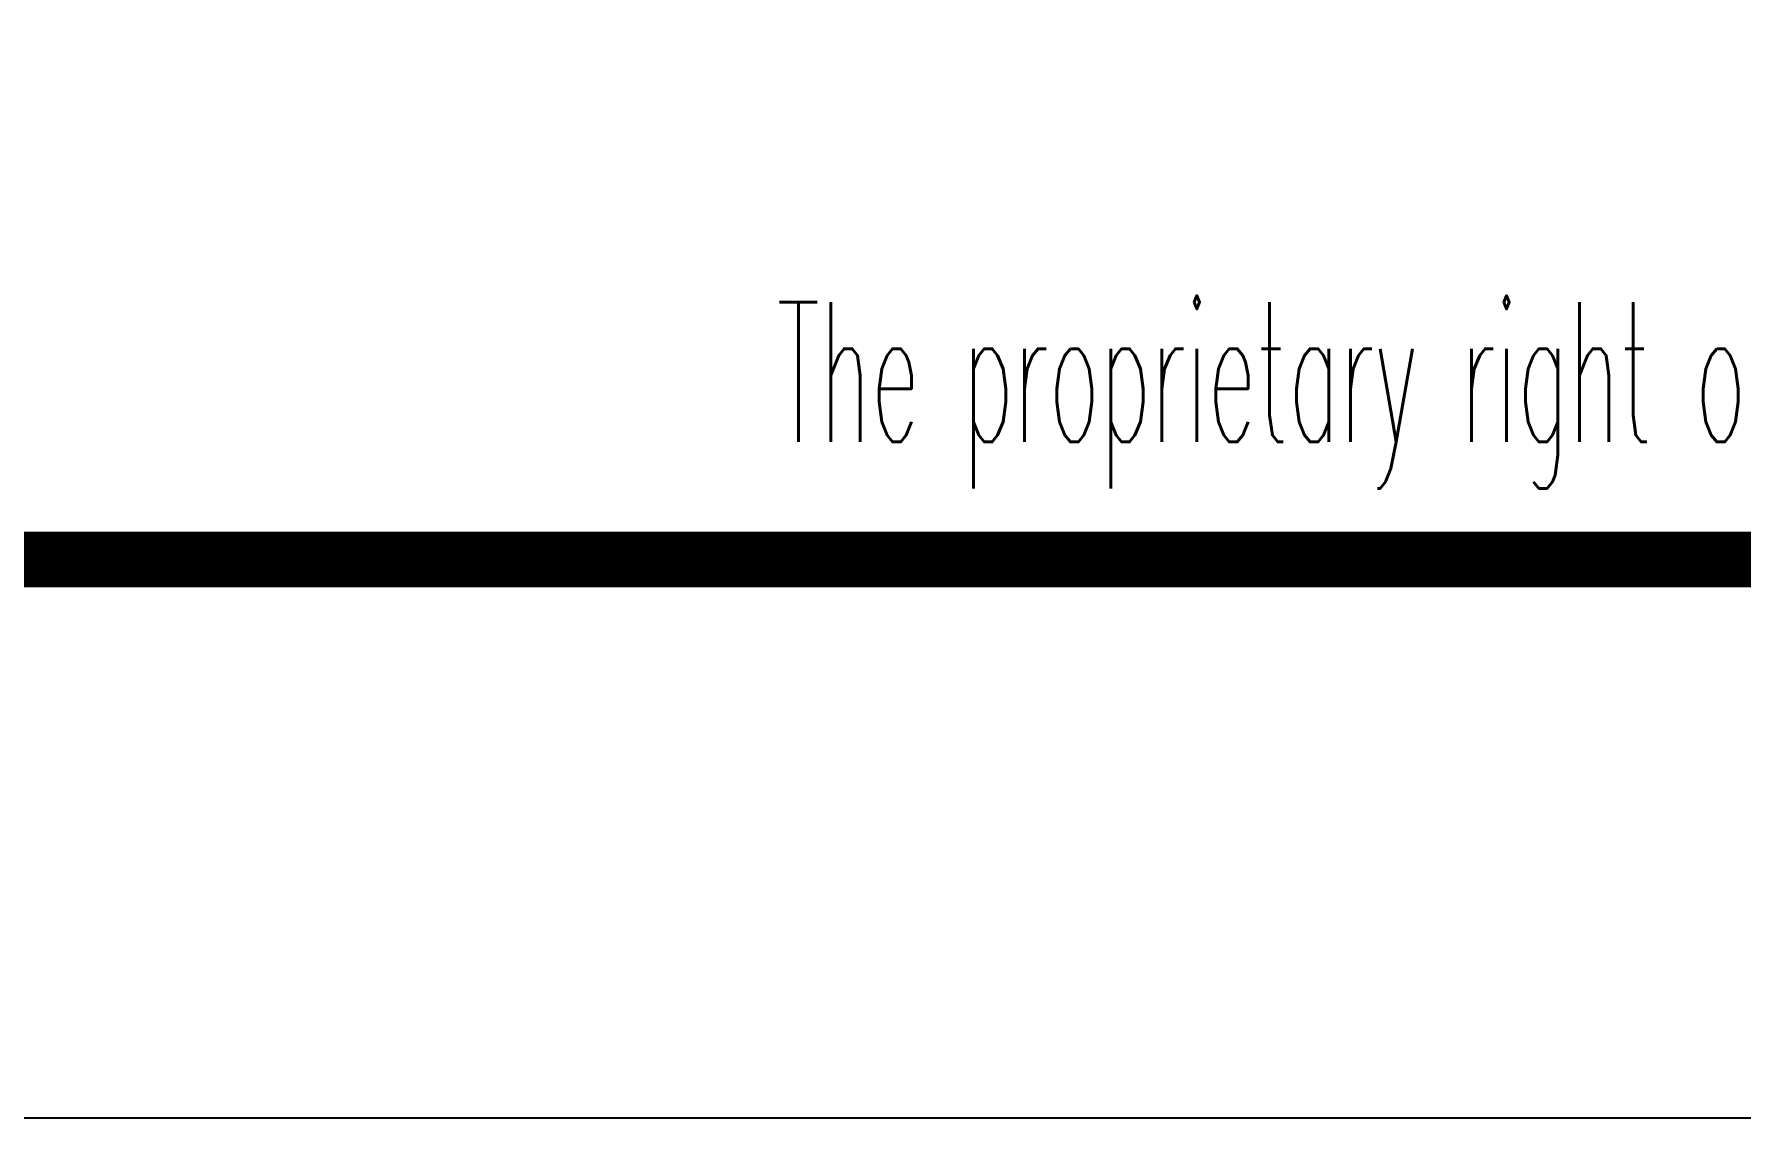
# Model space of a CAD drawing. Extents: x 1234595 to 2088511, y -80443 to 75292.
# Drawn here: x 1462035 to 1465090, y 14580 to 16521 of the extents above; entities that cross this region are included whole.
import ezdxf
from ezdxf.enums import TextEntityAlignment as Align

# ---------------------------------------------------------------- set-up
doc = ezdxf.new("R2010")
doc.units = 0
doc.header["$LTSCALE"] = 1000
doc.header["$MEASUREMENT"] = 0
doc.layers.get('0').update_dxf_attribs({"linetype": 'CONTINUOUS'})
doc.layers.add('PUB_TITLE', color=4, linetype='CONTINUOUS')
doc.styles.add('ECEC_TQ', font='txt_l.shx', dxfattribs={"bigfont": 'hztxt_l.shx'})

msp = doc.modelspace()

# ---------------------------------------------------------------- linework, layer by layer
msp.add_line((1461921.9, 15579.7), (1479921.9, 15579.7))
at = {"layer": 'PUB_TITLE'}
msp.add_lwpolyline([(1421521.9, 14579.7), (1480921.9, 14579.7), (1480921.9, 56579.7), (1421521.9, 56579.7)], close=True, dxfattribs=at)
at = {"layer": 'PUB_TITLE', "const_width": 100}
msp.add_lwpolyline([(1424021.9, 15579.7), (1479921.9, 15579.7), (1479921.9, 55579.7), (1424021.9, 55579.7)], close=True, dxfattribs=at)

# ---------------------------------------------------------------- texts
at = {"style": 'ECEC_TQ', "width": 0.45}
msp.add_text('The proprietary right of this document belongs to Anhui Huadong Chemical And Medical Engineering  Co.,Ltd.  and any replication or transfer to the 3rd. side is forbidden without its permission. ', height=250, dxfattribs=at).set_placement((1470921.9, 15879.7), align=Align.MIDDLE)

doc.saveas('drawing.dxf')
